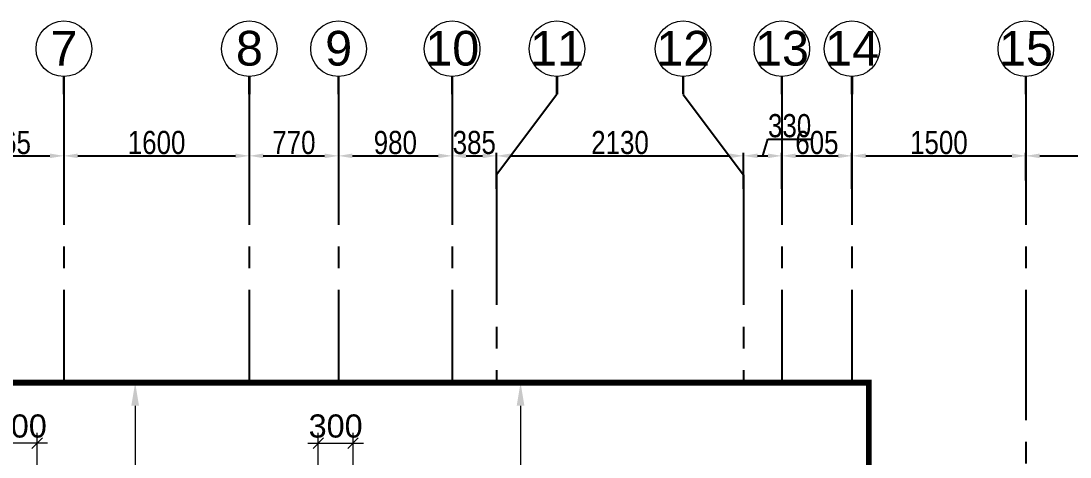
# Model space of a CAD drawing. Header units: millimetres. Extents: x 1123469 to 1883119, y -126924 to 196924.
# Drawn here: x 1575680 to 1584731, y 158272 to 162039 of the extents above; entities that cross this region are included whole.
import ezdxf
from ezdxf.enums import TextEntityAlignment as Align

# ---------------------------------------------------------------- set-up
doc = ezdxf.new("R2010")
doc.units = ezdxf.units.MM
doc.header["$LTSCALE"] = 500
doc.header["$MEASUREMENT"] = 0
doc.header["$PDMODE"] = 34
doc.linetypes.add('CONTINOUS', pattern=[0])
doc.linetypes.add('Site$0$CENTER2', pattern=[1.125, 0.75, -0.125, 0.125, -0.125])
doc.layers.get('Defpoints').update_dxf_attribs({"lineweight": 0})
for name, color, linetype in [('COL. DIM', 3, 'Continuous'), ('GRID', 7, 'Continuous'), ('GRID DIM', 7, 'Continuous')]:
    doc.layers.add(name, color=color, linetype=linetype)
for name, color, linetype, lineweight in [('FOOTING', 1, 'Continuous', 15), ('GRID NO.', 7, 'Continuous', 20), ('S - SUNK', 251, 'Continuous', 0)]:
    doc.layers.add(name, color=color, linetype=linetype, lineweight=lineweight)
doc.styles.add('3mm', font='arial.ttf')
doc.styles.add('D50', font='arial.ttf', dxfattribs={"width": 0.8})
doc.dimstyles.new('INNER DIM', dxfattribs={"dimtxt": 200, "dimasz": 120, "dimexe": 25, "dimexo": 25, "dimgap": 12, "dimtad": 1, "dimdec": 0, "dimrnd": 5, "dimzin": 0, "dimdsep": 46, "dimtxsty": 'D50', "dimcen": 0.09, "dimdle": 25, "dimclrt": 6, "dimadec": 0, "dimazin": 0, "dimtfac": 1, "dimtdec": 0, "dimtofl": 0, "dimtmove": 1, "dimatfit": 3, "dimfxl": 75, "dimtolj": 1, "dimtzin": 0, "dimarcsym": 0})
doc.dimstyles.new('PARAMVEER', dxfattribs={"dimtxt": 200, "dimasz": 100, "dimexe": 0, "dimexo": 25, "dimgap": 10, "dimtad": 1, "dimdec": 0, "dimrnd": 5, "dimzin": 0, "dimdsep": 46, "dimtxsty": '3mm', "dimblk": 'OBLIQUE', "dimcen": 0.09, "dimdle": 75, "dimclrd": 1, "dimclre": 1, "dimclrt": 3, "dimadec": 0, "dimazin": 0, "dimtfac": 1, "dimtdec": 0, "dimtmove": 1, "dimatfit": 3, "dimfxl": 100, "dimtolj": 1, "dimtzin": 0, "dimlwd": 18, "dimlwe": 5, "dimarcsym": 0})

# ---------------------------------------------------------------- blocks, each defined once
blk = doc.blocks.new('GRID MARK')
at = {"layer": 'GRID NO.', "const_width": 50}
blk.add_lwpolyline([(0, -541), (0, -891)], dxfattribs=at)
at = {"layer": 'GRID NO.'}
blk.add_circle((0, 0), 541, dxfattribs=at)
at = {"layer": 'GRID NO.', "style": 'D50', "width": 0.8}
blk.add_attdef('Y1', text='', height=500, dxfattribs=at).set_placement((-33, -267), align=Align.CENTER)
blk = doc.blocks.new('*D482')
at = {"layer": 'Defpoints', "color": 0, "linetype": 'Continuous', "transparency": 16777216}
for p in [(1574984.9, 161191), (1576050, 161191), (1576050, 160873.7)]:
    blk.add_point(p, dxfattribs=at)
at = {"layer": 'GRID DIM', "color": 0, "linetype": 'Continuous', "lineweight": -2, "transparency": 16777216}
for p, q in [((1574984.9, 161166), (1574984.9, 160848.7)), ((1576050, 161166), (1576050, 160848.7))]:
    blk.add_line(p, q, dxfattribs=at)
at = {"layer": 'GRID DIM', "linetype": 'Continuous', "lineweight": -2, "transparency": 16777216}
blk.add_line((1575104.9, 160873.7), (1575930, 160873.7), dxfattribs=at)
at = {"layer": 'GRID DIM', "linetype": 'Continuous', "transparency": 16777216}
for points in [[(1575104.9, 160893.7), (1575104.9, 160853.7), (1574984.9, 160873.7)], [(1575930, 160893.7), (1575930, 160853.7), (1576050, 160873.7)]]:
    blk.add_solid(points, dxfattribs=at)
at = {"layer": 'GRID DIM', "linetype": 'Continuous', "transparency": 16777216, "insert": (1575517.4, 160987.8), "char_height": 200, "attachment_point": 5, "style": 'D50'}
blk.add_mtext('\\A1;1065', dxfattribs=at)
blk = doc.blocks.new('*D483')
at = {"layer": 'Defpoints', "color": 0, "linetype": 'Continuous', "transparency": 16777216}
for p in [(1576050, 161191), (1577650, 161114.9), (1577650, 160873.7)]:
    blk.add_point(p, dxfattribs=at)
at = {"layer": 'GRID DIM', "color": 0, "linetype": 'Continuous', "lineweight": -2, "transparency": 16777216}
for p, q in [((1576050, 161166), (1576050, 160848.7)), ((1577650, 161089.9), (1577650, 160848.7))]:
    blk.add_line(p, q, dxfattribs=at)
at = {"layer": 'GRID DIM', "linetype": 'Continuous', "lineweight": -2, "transparency": 16777216}
blk.add_line((1576170, 160873.7), (1577530, 160873.7), dxfattribs=at)
at = {"layer": 'GRID DIM', "linetype": 'Continuous', "transparency": 16777216}
for points in [[(1576170, 160893.7), (1576170, 160853.7), (1576050, 160873.7)], [(1577530, 160893.7), (1577530, 160853.7), (1577650, 160873.7)]]:
    blk.add_solid(points, dxfattribs=at)
at = {"layer": 'GRID DIM', "linetype": 'Continuous', "transparency": 16777216, "insert": (1576850, 160987.8), "char_height": 200, "attachment_point": 5, "style": 'D50'}
blk.add_mtext('\\A1;1600', dxfattribs=at)
blk = doc.blocks.new('*D484')
at = {"layer": 'Defpoints', "color": 0, "linetype": 'Continuous', "transparency": 16777216}
for p in [(1577650, 161114.9), (1578419.9, 161114.9), (1578419.9, 160873.7)]:
    blk.add_point(p, dxfattribs=at)
at = {"layer": 'GRID DIM', "color": 0, "linetype": 'Continuous', "lineweight": -2, "transparency": 16777216}
for p, q in [((1577650, 161089.9), (1577650, 160848.7)), ((1578419.9, 161089.9), (1578419.9, 160848.7))]:
    blk.add_line(p, q, dxfattribs=at)
at = {"layer": 'GRID DIM', "linetype": 'Continuous', "lineweight": -2, "transparency": 16777216}
blk.add_line((1577770, 160873.7), (1578299.9, 160873.7), dxfattribs=at)
at = {"layer": 'GRID DIM', "linetype": 'Continuous', "transparency": 16777216}
for points in [[(1577770, 160893.7), (1577770, 160853.7), (1577650, 160873.7)], [(1578299.9, 160893.7), (1578299.9, 160853.7), (1578419.9, 160873.7)]]:
    blk.add_solid(points, dxfattribs=at)
at = {"layer": 'GRID DIM', "linetype": 'Continuous', "transparency": 16777216, "insert": (1578034.9, 160987.8), "char_height": 200, "attachment_point": 5, "style": 'D50'}
blk.add_mtext('\\A1;770', dxfattribs=at)
blk = doc.blocks.new('*D485')
at = {"layer": 'Defpoints', "color": 0, "linetype": 'Continuous', "transparency": 16777216}
for p in [(1579400, 161197.1), (1578419.9, 161114.9), (1579400, 160873.7)]:
    blk.add_point(p, dxfattribs=at)
at = {"layer": 'GRID DIM', "color": 0, "linetype": 'Continuous', "lineweight": -2, "transparency": 16777216}
for p, q in [((1579400, 161172.1), (1579400, 160848.7)), ((1578419.9, 161089.9), (1578419.9, 160848.7))]:
    blk.add_line(p, q, dxfattribs=at)
at = {"layer": 'GRID DIM', "linetype": 'Continuous', "lineweight": -2, "transparency": 16777216}
blk.add_line((1578539.9, 160873.7), (1579280, 160873.7), dxfattribs=at)
at = {"layer": 'GRID DIM', "linetype": 'Continuous', "transparency": 16777216}
for points in [[(1578539.9, 160893.7), (1578539.9, 160853.7), (1578419.9, 160873.7)], [(1579280, 160893.7), (1579280, 160853.7), (1579400, 160873.7)]]:
    blk.add_solid(points, dxfattribs=at)
at = {"layer": 'GRID DIM', "linetype": 'Continuous', "transparency": 16777216, "insert": (1578909.9, 160987.8), "char_height": 200, "attachment_point": 5, "style": 'D50'}
blk.add_mtext('\\A1;980', dxfattribs=at)
blk = doc.blocks.new('*D486')
at = {"layer": 'Defpoints', "color": 0, "linetype": 'Continuous', "transparency": 16777216}
for p in [(1579400, 161197.1), (1579782.5, 160873.7), (1579782.5, 160562.8)]:
    blk.add_point(p, dxfattribs=at)
at = {"layer": 'GRID DIM', "color": 0, "linetype": 'Continuous', "lineweight": -2, "transparency": 16777216}
for p, q in [((1579400, 161172.1), (1579400, 160848.7)), ((1579782.5, 160587.8), (1579782.5, 160898.7))]:
    blk.add_line(p, q, dxfattribs=at)
at = {"layer": 'GRID DIM', "linetype": 'Continuous', "lineweight": -2, "transparency": 16777216}
blk.add_line((1579520, 160873.7), (1579662.5, 160873.7), dxfattribs=at)
at = {"layer": 'GRID DIM', "linetype": 'Continuous', "transparency": 16777216}
for points in [[(1579520, 160893.7), (1579520, 160853.7), (1579400, 160873.7)], [(1579662.5, 160893.7), (1579662.5, 160853.7), (1579782.5, 160873.7)]]:
    blk.add_solid(points, dxfattribs=at)
at = {"layer": 'GRID DIM', "linetype": 'Continuous', "transparency": 16777216, "insert": (1579591.2, 160987.9), "char_height": 200, "attachment_point": 5, "style": 'D50'}
blk.add_mtext('\\A1;385', dxfattribs=at)
blk = doc.blocks.new('*D487')
at = {"layer": 'Defpoints', "color": 0, "linetype": 'Continuous', "transparency": 16777216}
for p in [(1581915, 160873.7), (1579782.5, 160562.8), (1581915, 160562.8)]:
    blk.add_point(p, dxfattribs=at)
at = {"layer": 'GRID DIM', "color": 0, "linetype": 'Continuous', "lineweight": -2, "transparency": 16777216}
for p, q in [((1579782.5, 160587.8), (1579782.5, 160898.7)), ((1581915, 160587.8), (1581915, 160898.7))]:
    blk.add_line(p, q, dxfattribs=at)
at = {"layer": 'GRID DIM', "linetype": 'Continuous', "lineweight": -2, "transparency": 16777216}
blk.add_line((1579902.5, 160873.7), (1581795, 160873.7), dxfattribs=at)
at = {"layer": 'GRID DIM', "linetype": 'Continuous', "transparency": 16777216}
for points in [[(1579902.5, 160893.7), (1579902.5, 160853.7), (1579782.5, 160873.7)], [(1581795, 160893.7), (1581795, 160853.7), (1581915, 160873.7)]]:
    blk.add_solid(points, dxfattribs=at)
at = {"layer": 'GRID DIM', "linetype": 'Continuous', "transparency": 16777216, "insert": (1580848.7, 160987.9), "char_height": 200, "attachment_point": 5, "style": 'D50'}
blk.add_mtext('\\A1;2130', dxfattribs=at)
blk = doc.blocks.new('*D488')
at = {"layer": 'Defpoints', "color": 0, "linetype": 'Continuous', "transparency": 16777216}
for p in [(1582244.9, 160873.7), (1581915, 160562.8), (1582244.9, 160562.8)]:
    blk.add_point(p, dxfattribs=at)
at = {"layer": 'GRID DIM', "linetype": 'Continuous', "lineweight": -2, "transparency": 16777216}
for p, q in [((1582079.9, 160873.7), (1582123.5, 161018.9)), ((1582123.5, 161018.9), (1582500.4, 161018.9)), ((1582035, 160873.7), (1582124.9, 160873.7))]:
    blk.add_line(p, q, dxfattribs=at)
at = {"layer": 'GRID DIM', "color": 0, "linetype": 'Continuous', "lineweight": -2, "transparency": 16777216}
for p, q in [((1581915, 160587.8), (1581915, 160898.7)), ((1582244.9, 160587.8), (1582244.9, 160898.7))]:
    blk.add_line(p, q, dxfattribs=at)
at = {"layer": 'GRID DIM', "linetype": 'Continuous', "transparency": 16777216}
for points in [[(1582035, 160893.7), (1582035, 160853.7), (1581915, 160873.7)], [(1582124.9, 160893.7), (1582124.9, 160853.7), (1582244.9, 160873.7)]]:
    blk.add_solid(points, dxfattribs=at)
at = {"layer": 'GRID DIM', "linetype": 'Continuous', "transparency": 16777216, "insert": (1582311.9, 161133.1), "char_height": 200, "attachment_point": 5, "style": 'D50'}
blk.add_mtext('\\A1;330', dxfattribs=at)
blk = doc.blocks.new('*D489')
at = {"layer": 'Defpoints', "color": 0, "linetype": 'Continuous', "transparency": 16777216}
for p in [(1582850, 160873.7), (1582244.9, 160562.8), (1582850, 160562.8)]:
    blk.add_point(p, dxfattribs=at)
at = {"layer": 'GRID DIM', "color": 0, "linetype": 'Continuous', "lineweight": -2, "transparency": 16777216}
for p, q in [((1582244.9, 160587.8), (1582244.9, 160898.7)), ((1582850, 160587.8), (1582850, 160898.7))]:
    blk.add_line(p, q, dxfattribs=at)
at = {"layer": 'GRID DIM', "linetype": 'Continuous', "lineweight": -2, "transparency": 16777216}
blk.add_line((1582364.9, 160873.7), (1582730, 160873.7), dxfattribs=at)
at = {"layer": 'GRID DIM', "linetype": 'Continuous', "transparency": 16777216}
for points in [[(1582364.9, 160893.7), (1582364.9, 160853.7), (1582244.9, 160873.7)], [(1582730, 160893.7), (1582730, 160853.7), (1582850, 160873.7)]]:
    blk.add_solid(points, dxfattribs=at)
at = {"layer": 'GRID DIM', "linetype": 'Continuous', "transparency": 16777216, "insert": (1582547.4, 160987.8), "char_height": 200, "attachment_point": 5, "style": 'D50'}
blk.add_mtext('\\A1;605', dxfattribs=at)
blk = doc.blocks.new('*D490')
at = {"layer": 'Defpoints', "color": 0, "linetype": 'Continuous', "transparency": 16777216}
for p in [(1584349.9, 160873.7), (1584349.9, 160635.7), (1582850, 160562.8)]:
    blk.add_point(p, dxfattribs=at)
at = {"layer": 'GRID DIM', "color": 0, "linetype": 'Continuous', "lineweight": -2, "transparency": 16777216}
for p, q in [((1582850, 160587.8), (1582850, 160898.7)), ((1584349.9, 160660.7), (1584349.9, 160898.7))]:
    blk.add_line(p, q, dxfattribs=at)
at = {"layer": 'GRID DIM', "linetype": 'Continuous', "lineweight": -2, "transparency": 16777216}
blk.add_line((1582970, 160873.7), (1584229.9, 160873.7), dxfattribs=at)
at = {"layer": 'GRID DIM', "linetype": 'Continuous', "transparency": 16777216}
for points in [[(1582970, 160893.7), (1582970, 160853.7), (1582850, 160873.7)], [(1584229.9, 160893.7), (1584229.9, 160853.7), (1584349.9, 160873.7)]]:
    blk.add_solid(points, dxfattribs=at)
at = {"layer": 'GRID DIM', "linetype": 'Continuous', "transparency": 16777216, "insert": (1583599.9, 160987.8), "char_height": 200, "attachment_point": 5, "style": 'D50'}
blk.add_mtext('\\A1;1500', dxfattribs=at)
blk = doc.blocks.new('*D491')
at = {"layer": 'Defpoints', "color": 0, "linetype": 'Continuous', "transparency": 16777216}
for p in [(1586079.9, 160873.7), (1584349.9, 160635.7), (1586079.9, 160635.7)]:
    blk.add_point(p, dxfattribs=at)
at = {"layer": 'GRID DIM', "color": 0, "linetype": 'Continuous', "lineweight": -2, "transparency": 16777216}
for p, q in [((1584349.9, 160660.7), (1584349.9, 160898.7)), ((1586079.9, 160660.7), (1586079.9, 160898.7))]:
    blk.add_line(p, q, dxfattribs=at)
at = {"layer": 'GRID DIM', "linetype": 'Continuous', "lineweight": -2, "transparency": 16777216}
blk.add_line((1584469.9, 160873.7), (1585959.9, 160873.7), dxfattribs=at)
at = {"layer": 'GRID DIM', "linetype": 'Continuous', "transparency": 16777216}
for points in [[(1584469.9, 160893.7), (1584469.9, 160853.7), (1584349.9, 160873.7)], [(1585959.9, 160893.7), (1585959.9, 160853.7), (1586079.9, 160873.7)]]:
    blk.add_solid(points, dxfattribs=at)
at = {"layer": 'GRID DIM', "linetype": 'Continuous', "transparency": 16777216, "insert": (1585214.9, 160987.9), "char_height": 200, "attachment_point": 5, "style": 'D50'}
blk.add_mtext('\\A1;1730', dxfattribs=at)
blk = doc.blocks.new('_Oblique')
at = {"color": 0, "linetype": 'ByBlock', "lineweight": -2}
blk.add_line((-0.5, -0.5), (0.5, 0.5), dxfattribs=at)
blk = doc.blocks.new('*D573')
at = {"layer": 'COL. DIM', "color": 1, "linetype": 'CONTINOUS', "lineweight": 5, "ltscale": 10, "transparency": 16777216}
for p, q in [((1578244.9, 158066), (1578244.9, 158481.2)), ((1578544.9, 158066), (1578544.9, 158481.2))]:
    blk.add_line(p, q, dxfattribs=at)
at = {"layer": 'COL. DIM', "color": 1, "lineweight": 18, "ltscale": 10, "transparency": 16777216}
blk.add_line((1578154.9, 158391.2), (1578634.9, 158391.2), dxfattribs=at)
at = {"layer": 'Defpoints', "color": 0, "ltscale": 10, "transparency": 16777216}
for p in [(1578544.9, 158391.2), (1578244.9, 158001), (1578544.9, 158001)]:
    blk.add_point(p, dxfattribs=at)
at = {"layer": 'COL. DIM', "color": 1, "lineweight": 18, "ltscale": 10, "transparency": 16777216, "xscale": 90, "yscale": 90, "zscale": 90, "rotation": 180}
blk.add_blockref('_Oblique', (1578244.9, 158391.2), dxfattribs=at)
at = {"layer": 'COL. DIM', "color": 1, "lineweight": 18, "ltscale": 10, "transparency": 16777216, "xscale": 90, "yscale": 90, "zscale": 90}
blk.add_blockref('_Oblique', (1578544.9, 158391.2), dxfattribs=at)
at = {"layer": 'COL. DIM', "color": 3, "ltscale": 10, "transparency": 16777216, "insert": (1578394.9, 158538.4), "char_height": 200, "attachment_point": 5, "style": '3mm'}
blk.add_mtext('\\A1;300', dxfattribs=at)
blk = doc.blocks.new('*D574')
at = {"layer": 'COL. DIM', "color": 1, "linetype": 'CONTINOUS', "lineweight": 5, "ltscale": 10, "transparency": 16777216}
for p, q in [((1575519.9, 158066), (1575519.9, 158481.2)), ((1575819.9, 158066), (1575819.9, 158481.2))]:
    blk.add_line(p, q, dxfattribs=at)
at = {"layer": 'COL. DIM', "color": 1, "lineweight": 18, "ltscale": 10, "transparency": 16777216}
blk.add_line((1575909.9, 158391.2), (1575429.9, 158391.2), dxfattribs=at)
at = {"layer": 'Defpoints', "color": 0, "ltscale": 10, "transparency": 16777216}
for p in [(1575519.9, 158391.2), (1575519.9, 158001), (1575819.9, 158001)]:
    blk.add_point(p, dxfattribs=at)
at = {"layer": 'COL. DIM', "color": 1, "lineweight": 18, "ltscale": 10, "transparency": 16777216, "xscale": 90, "yscale": 90, "zscale": 90, "rotation": 180}
blk.add_blockref('_Oblique', (1575519.9, 158391.2), dxfattribs=at)
at = {"layer": 'COL. DIM', "color": 1, "lineweight": 18, "ltscale": 10, "transparency": 16777216, "xscale": 90, "yscale": 90, "zscale": 90}
blk.add_blockref('_Oblique', (1575819.9, 158391.2), dxfattribs=at)
at = {"layer": 'COL. DIM', "color": 3, "ltscale": 10, "transparency": 16777216, "insert": (1575669.9, 158538.4), "char_height": 200, "attachment_point": 5, "style": '3mm'}
blk.add_mtext('\\A1;300', dxfattribs=at)
blk = doc.blocks.new('*D575')
at = {"layer": 'COL. DIM', "color": 1, "linetype": 'CONTINOUS', "lineweight": 5, "ltscale": 10, "transparency": 16777216}
for p, q in [((1576727.9, 158914.1), (1576575.2, 158914.1)), ((1576970.7, 153314.1), (1576575.2, 153314.1))]:
    blk.add_line(p, q, dxfattribs=at)
at = {"layer": 'COL. DIM', "color": 1, "lineweight": 18, "ltscale": 10, "transparency": 16777216}
blk.add_line((1576665.2, 158714.1), (1576665.2, 153514.1), dxfattribs=at)
at = {"layer": 'COL. DIM', "color": 1, "ltscale": 10, "transparency": 16777216}
for points in [[(1576631.9, 158714.1), (1576698.6, 158714.1), (1576665.2, 158914.1)], [(1576631.9, 153514.1), (1576698.6, 153514.1), (1576665.2, 153314.1)]]:
    blk.add_solid(points, dxfattribs=at)
at = {"layer": 'Defpoints', "color": 0, "ltscale": 10, "transparency": 16777216}
for p in [(1576792.9, 158914.1), (1576665.2, 153314.1), (1577035.7, 153314.1)]:
    blk.add_point(p, dxfattribs=at)
at = {"layer": 'COL. DIM', "color": 3, "ltscale": 10, "transparency": 16777216, "insert": (1576516.8, 157687.7), "char_height": 200, "attachment_point": 5, "rotation": 90, "style": '3mm'}
blk.add_mtext('\\A1;C', dxfattribs=at)
blk = doc.blocks.new('*D578')
at = {"layer": 'COL. DIM', "color": 1, "linetype": 'CONTINOUS', "lineweight": 5, "ltscale": 10, "transparency": 16777216}
for p, q in [((1580295.7, 158914.1), (1579900.2, 158914.1)), ((1580295.7, 151399.1), (1579900.2, 151399.1))]:
    blk.add_line(p, q, dxfattribs=at)
at = {"layer": 'COL. DIM', "color": 1, "lineweight": 18, "ltscale": 10, "transparency": 16777216}
blk.add_line((1579990.2, 158714.1), (1579990.2, 151599.1), dxfattribs=at)
at = {"layer": 'COL. DIM', "color": 1, "ltscale": 10, "transparency": 16777216}
for points in [[(1579956.9, 158714.1), (1580023.6, 158714.1), (1579990.2, 158914.1)], [(1579956.9, 151599.1), (1580023.6, 151599.1), (1579990.2, 151399.1)]]:
    blk.add_solid(points, dxfattribs=at)
at = {"layer": 'Defpoints', "color": 0, "ltscale": 10, "transparency": 16777216}
for p in [(1580360.7, 158914.1), (1579990.2, 151399.1), (1580360.7, 151399.1)]:
    blk.add_point(p, dxfattribs=at)
at = {"layer": 'COL. DIM', "color": 3, "ltscale": 10, "transparency": 16777216, "insert": (1579843.5, 156006.8), "char_height": 200, "attachment_point": 5, "rotation": 90, "style": '3mm'}
blk.add_mtext('\\A1;J', dxfattribs=at)
blk = doc.blocks.new('*D2625')
at = {"layer": 'COL. DIM', "color": 1, "lineweight": 18, "ltscale": 10, "transparency": 16777216}
blk.add_line((1725455.6, 141997.5), (1725455.6, 141517.5), dxfattribs=at)
at = {"layer": 'COL. DIM', "color": 1, "linetype": 'CONTINOUS', "lineweight": 5, "ltscale": 10, "transparency": 16777216}
for p, q in [((1725012.2, 141907.5), (1725545.6, 141907.5)), ((1724393.3, 141607.5), (1725545.6, 141607.5))]:
    blk.add_line(p, q, dxfattribs=at)
at = {"layer": 'Defpoints', "color": 0, "ltscale": 10, "transparency": 16777216}
for p in [(1358872.1, 158914.1), (1431760.6, 158914.1), (1724947.2, 141907.5), (1724328.3, 141607.5), (1725455.6, 141607.5), (1442850.6, 126979.3)]:
    blk.add_point(p, dxfattribs=at)
at = {"layer": 'S - SUNK', "color": 1, "lineweight": 18, "ltscale": 10, "transparency": 16777216}
blk.add_line((1358872.1, 126904.3), (1358872.1, 158989.1), dxfattribs=at)
at = {"layer": 'S - SUNK', "color": 1, "lineweight": 5, "ltscale": 10, "transparency": 16777216}
for p, q in [((1358872.3, 158914.1), (1358872.1, 158914.1)), ((1358872.3, 126979.3), (1358872.1, 126979.3))]:
    blk.add_line(p, q, dxfattribs=at)
at = {"layer": 'COL. DIM', "color": 1, "lineweight": 18, "ltscale": 10, "transparency": 16777216, "xscale": 90, "yscale": 90, "zscale": 90}
for p, rotation in [((1725455.6, 141907.5), 90), ((1725455.6, 141607.5), 270)]:
    blk.add_blockref('_Oblique', p, dxfattribs=dict(at, rotation=rotation))
at = {"layer": 'S - SUNK', "color": 1, "lineweight": 18, "ltscale": 10, "transparency": 16777216, "xscale": 100, "yscale": 100, "zscale": 100}
for p, rotation in [((1358872.1, 158914.1), 90), ((1358872.1, 126979.3), 270)]:
    blk.add_blockref('_Oblique', p, dxfattribs=dict(at, rotation=rotation))
at = {"layer": 'COL. DIM', "color": 3, "ltscale": 10, "transparency": 16777216, "insert": (1725308.4, 141757.5), "char_height": 200, "attachment_point": 5, "rotation": 90, "style": '3mm'}
blk.add_mtext('\\A1;300', dxfattribs=at)
at = {"layer": 'S - SUNK', "color": 3, "ltscale": 10, "transparency": 16777216, "insert": (1358759.9, 142946.7), "char_height": 200, "attachment_point": 5, "rotation": 90, "style": '3mm'}
blk.add_mtext('\\A1;31935', dxfattribs=at)

msp = doc.modelspace()

# ---------------------------------------------------------------- linework, layer by layer
at = {"layer": 'FOOTING', "color": 3, "ltscale": 10, "const_width": 50}
msp.add_lwpolyline([(1615100, 139394.2), (1588920, 139394.2), (1588920, 126979.3), (1580365, 126979.3), (1580365, 126464.3), (1571585, 126464.3), (1571585, 126979.3), (1563030, 126979.3), (1563030, 148629.4), (1574119.9, 148629.4), (1574119.9, 158914.1), (1582994.9, 158914.1), (1582994.9, 157414.1), (1586944.9, 157414.1), (1586944.9, 156599.2), (1588640, 156599.2), (1588640, 155194.2), (1615380, 155194.2)], dxfattribs=at)
at = {"layer": 'GRID', "color": 16, "linetype": 'Site$0$CENTER2', "ltscale": 3}
for points in [[(1576050, 161403.6), (1576050, 158914.1)], [(1577650, 161403.6), (1577650, 158914.1)], [(1578419.9, 161403.6), (1578419.9, 158914.1)], [(1579400, 161403.6), (1579400, 158914.1)], [(1580304.2, 161403.6), (1579782.5, 160710.3), (1579782.5, 158914.1)], [(1581393.2, 161403.6), (1581915, 160710.3), (1581915, 158914.1)], [(1582244.9, 161403.6), (1582244.9, 158914.1)], [(1582850, 161403.6), (1582850, 158914.1)], [(1584349.9, 161403.6), (1584349.9, 157414.1)]]:
    msp.add_lwpolyline(points, dxfattribs=at)

# ---------------------------------------------------------------- block references
at = {"layer": 'GRID NO.'}
ref = msp.add_blockref('GRID MARK', (1576050, 161798.9), dxfattribs=dict(at, xscale=0.4435200000032785, yscale=0.4435200000032785, zscale=0.4435200000032785))
ref.add_attrib('Y1', '7', dxfattribs={"height": 300, "style": 'D50'}).set_placement((1576051, 161653.4), align=Align.CENTER)
ref = msp.add_blockref('GRID MARK', (1577650, 161798.9), dxfattribs=dict(at, xscale=0.4435200000032785, yscale=0.4435200000032785, zscale=0.4435200000032785))
ref.add_attrib('Y1', '8', dxfattribs={"height": 300, "style": 'D50'}).set_placement((1577651, 161653.4), align=Align.CENTER)
ref = msp.add_blockref('GRID MARK', (1578419.9, 161798.9), dxfattribs=dict(at, xscale=0.4435200000032785, yscale=0.4435200000032785, zscale=0.4435200000032785))
ref.add_attrib('Y1', '9', dxfattribs={"height": 300, "style": 'D50'}).set_placement((1578421, 161653.4), align=Align.CENTER)
ref = msp.add_blockref('GRID MARK', (1579400, 161798.9), dxfattribs=dict(at, xscale=0.4435200000032785, yscale=0.4435200000032785, zscale=0.4435200000032785))
ref.add_attrib('Y1', '10', dxfattribs={"height": 300, "style": 'D50'}).set_placement((1579401, 161653.4), align=Align.CENTER)
ref = msp.add_blockref('GRID MARK', (1580304.2, 161798.9), dxfattribs=dict(at, xscale=0.4435200000032785, yscale=0.4435200000032785, zscale=0.4435200000032785))
ref.add_attrib('Y1', '11', dxfattribs={"height": 300, "style": 'D50'}).set_placement((1580305.2, 161653.4), align=Align.CENTER)
ref = msp.add_blockref('GRID MARK', (1581393.2, 161798.9), dxfattribs=dict(at, xscale=0.4435200000032785, yscale=0.4435200000032785, zscale=0.4435200000032785))
ref.add_attrib('Y1', '12', dxfattribs={"height": 300, "style": 'D50'}).set_placement((1581394.3, 161653.4), align=Align.CENTER)
ref = msp.add_blockref('GRID MARK', (1582244.9, 161798.9), dxfattribs=dict(at, xscale=0.4435200000032785, yscale=0.4435200000032785, zscale=0.4435200000032785))
ref.add_attrib('Y1', '13', dxfattribs={"height": 300, "style": 'D50'}).set_placement((1582246, 161653.4), align=Align.CENTER)
ref = msp.add_blockref('GRID MARK', (1582850, 161798.9), dxfattribs=dict(at, xscale=0.4435200000032785, yscale=0.4435200000032785, zscale=0.4435200000032785))
ref.add_attrib('Y1', '14', dxfattribs={"height": 300, "style": 'D50'}).set_placement((1582851, 161653.4), align=Align.CENTER)
ref = msp.add_blockref('GRID MARK', (1584349.9, 161798.9), dxfattribs=dict(at, xscale=0.4435200000032785, yscale=0.4435200000032785, zscale=0.4435200000032785))
ref.add_attrib('Y1', '15', dxfattribs={"height": 300, "style": 'D50'}).set_placement((1584351, 161653.4), align=Align.CENTER)

# ---------------------------------------------------------------- dimensions: what is measured, and where the dimension line sits
at = {"layer": 'COL. DIM', "color": 6, "ltscale": 10}
for base, p1, p2, angle, picture, middle in [((1725455.6, 141607.5), (1724947.2, 141907.5), (1724328.3, 141607.5), 90, '*D2625', (1725455.6, 141757.5)), ((1575519.9, 158391.2), (1575819.9, 158001), (1575519.9, 158001), 180, '*D574', (1575669.9, 158391.2))]:
    dim = msp.add_linear_dim(base=base, p1=p1, p2=p2, angle=angle, dimstyle='PARAMVEER', override={"dimasz": 90, "dimexe": 90, "dimexo": 65, "dimgap": 45, "dimpost": '\\X', "dimdle": 90, "dimfxl": 0.18, "dimarcsym": 1}, dxfattribs=at)
    dim.commit()
    dim.dimension.update_dxf_attribs({"geometry": picture, "text_midpoint": middle, "dimtype": 160})
for base, p1, p2, text, picture, middle in [((1576665.2, 153314.1), (1576792.9, 158914.1), (1577035.7, 153314.1), 'C', '*D575', (1576665.2, 157687.7)), ((1579990.2, 151399.1), (1580360.7, 158914.1), (1580360.7, 151399.1), 'J', '*D578', (1579990.2, 156006.8))]:
    dim = msp.add_linear_dim(base=base, p1=p1, p2=p2, angle=90, text=text, dimstyle='PARAMVEER', override={"dimasz": 200, "dimexe": 90, "dimexo": 65, "dimgap": 45, "dimpost": '\\X', "dimsah": 1, "dimdle": 90, "dimfxl": 0.18, "dimarcsym": 1}, dxfattribs=at)
    dim.commit()
    dim.dimension.update_dxf_attribs({"geometry": picture, "text_midpoint": middle, "dimtype": 160})
dim = msp.add_linear_dim(base=(1578544.9, 158391.2), p1=(1578244.9, 158001), p2=(1578544.9, 158001), dimstyle='PARAMVEER', override={"dimasz": 90, "dimexe": 90, "dimexo": 65, "dimgap": 45, "dimpost": '\\X', "dimdle": 90, "dimfxl": 0.18, "dimarcsym": 1}, dxfattribs=at)
dim.commit()
dim.dimension.update_dxf_attribs({"geometry": '*D573', "text_midpoint": (1578394.9, 158391.2), "dimtype": 160})
at = {"layer": 'GRID DIM', "color": 0, "linetype": 'Continuous'}
for base, p1, p2, picture, middle in [((1582244.9, 160873.7), (1581915, 160562.8), (1582244.9, 160562.8), '*D488', (1582135.5, 161133.1)), ((1576050, 160873.7), (1574984.9, 161191), (1576050, 161191), '*D482', (1575517.4, 160987.8)), ((1577650, 160873.7), (1576050, 161191), (1577650, 161114.9), '*D483', (1576850, 160987.8)), ((1578419.9, 160873.7), (1577650, 161114.9), (1578419.9, 161114.9), '*D484', (1578034.9, 160987.8)), ((1579400, 160873.7), (1578419.9, 161114.9), (1579400, 161197.1), '*D485', (1578909.9, 160987.8)), ((1579782.451791, 160873.711483), (1579399.95179, 161197.144207), (1579782.451791, 160562.776487), '*D486', (1579591.201791, 160987.894293)), ((1581914.9517913, 160873.7114826), (1579782.4517913, 160562.7764867), (1581914.9517913, 160562.7764867), '*D487', (1580848.7017913, 160987.894293)), ((1582850, 160873.7), (1582244.9, 160562.8), (1582850, 160562.8), '*D489', (1582547.4, 160987.8)), ((1584349.9, 160873.7), (1582850, 160562.8), (1584349.9, 160635.7), '*D490', (1583599.9, 160987.8)), ((1586079.9, 160873.7), (1584349.9, 160635.7), (1586079.9, 160635.7), '*D491', (1585214.9, 160987.9))]:
    dim = msp.add_linear_dim(base=base, p1=p1, p2=p2, dimstyle='INNER DIM', override={"dimclrd": 256, "dimclrt": 256}, dxfattribs=at)
    dim.commit()
    dim.dimension.update_dxf_attribs({"geometry": picture, "text_midpoint": middle})
at = {"layer": 'S - SUNK', "color": 4, "ltscale": 10}
dim = msp.add_linear_dim(base=(1358872.1, 158914.1), p1=(1442850.6, 126979.3), p2=(1431760.6, 158914.1), angle=90, dimstyle='PARAMVEER', override={"dimpost": '\\X', "dimfxl": 0.15, "dimfxlon": 1, "dimarcsym": 1}, dxfattribs=at)
dim.commit()
dim.dimension.update_dxf_attribs({"geometry": '*D2625', "text_midpoint": (1358759.9, 142946.7)})

doc.saveas('drawing.dxf')
